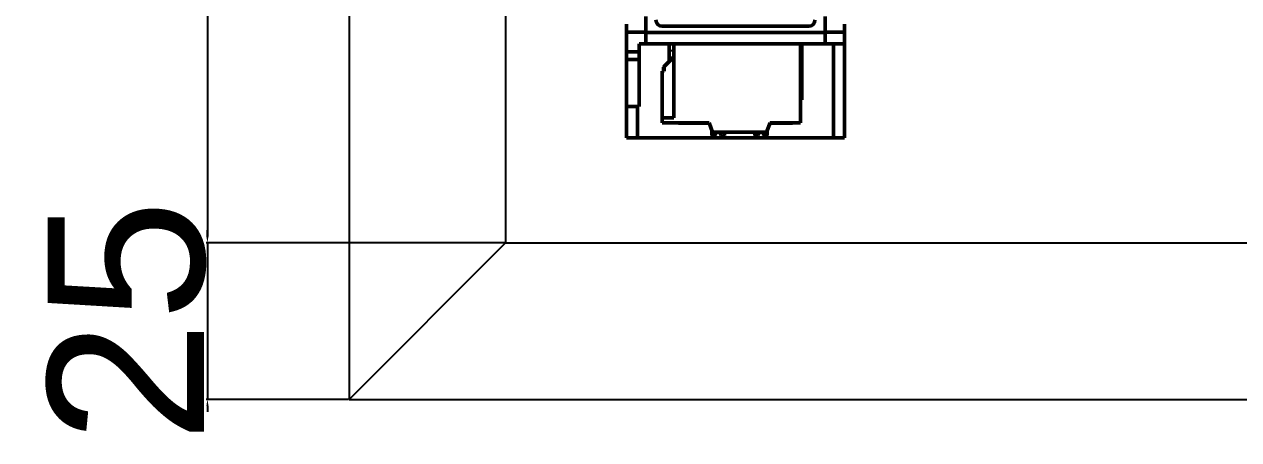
# Model space of a CAD drawing. Header units: millimetres. Extents: x 6750 to 121550, y -28210 to 66060.
# Drawn here: x 15899.6 to 16093.6, y 16020.2 to 16086.5 of the extents above; entities that cross this region are included whole.
import ezdxf

# ---------------------------------------------------------------- set-up
doc = ezdxf.new("R2010")
doc.units = ezdxf.units.MM
doc.layers.add('1', color=7, linetype='Continuous')
doc.styles.get("Standard").update_dxf_attribs({"font": 'arial.ttf'})
doc.styles.add('style1', font='times.ttf', dxfattribs={"height": 50})
doc.dimstyles.new('Dim-1', dxfattribs={"dimtxt": 50, "dimasz": 1, "dimexe": 0.2, "dimexo": 0.625, "dimtad": 1, "dimdec": 0, "dimtxsty": 'style1', "dimcen": 2.5, "dimclrd": 256, "dimazin": 3, "dimtfac": 1, "dimtdec": 0, "dimtix": 1, "dimtmove": 2, "dimatfit": 2, "dimarcsym": 0})

# ---------------------------------------------------------------- blocks, each defined once
blk = doc.blocks.new('s7-1513')
at = {"layer": '1', "color": 7, "linetype": 'Continuous', "lineweight": 50}
for p, q in [((15386.12, 16275.13), (15386.12, 16276.41)), ((15389.22, 16277.68), (15389.22, 16275.11)), ((15391.82, 16276.11), (15415.22, 16276.11)), ((15417.82, 16277.68), (15417.82, 16275.11)), ((15420.92, 16275.13), (15420.92, 16276.41)), ((15389.22, 16275.13), (15386.12, 16275.13)), ((15386.12, 16272.01), (15386.12, 16275.13)), ((15417.82, 16275.11), (15389.22, 16275.11)), ((15389.22, 16275.11), (15389.22, 16273.31)), ((15420.92, 16275.13), (15417.82, 16275.13)), ((15417.82, 16275.11), (15417.82, 16273.31)), ((15420.92, 16273.31), (15420.92, 16275.13)), ((15386.12, 16272.01), (15386.12, 16270.8)), ((15388.12, 16272.01), (15386.12, 16272.01)), ((15389.22, 16273.31), (15388.12, 16273.31)), ((15388.12, 16273.31), (15388.12, 16272.01)), ((15388.12, 16272.01), (15388.12, 16270.8)), ((15417.82, 16273.31), (15389.22, 16273.31)), ((15392.92, 16272.18), (15392.92, 16273.31)), ((15392.92, 16270.45), (15392.92, 16272.18)), ((15393.68, 16273.31), (15393.68, 16261.51)), ((15413.88, 16260.71), (15413.88, 16273.31)), ((15414.12, 16272.18), (15414.12, 16273.31)), ((15414.12, 16269.19), (15414.12, 16272.18)), ((15420.92, 16273.31), (15417.82, 16273.31)), ((15419.16, 16258.31), (15419.16, 16273.31)), ((15420.92, 16273.31), (15420.92, 16258.31)), ((15386.12, 16270.8), (15386.12, 16263.31)), ((15388.12, 16270.8), (15386.12, 16270.8)), ((15388.12, 16270.8), (15388.12, 16263.31)), ((15393.68, 16271.21), (15392.13, 16269.66)), ((15391.78, 16268.91), (15391.78, 16268.91)), ((15392.13, 16268.91), (15391.78, 16268.91)), ((15391.78, 16268.91), (15391.78, 16261.51)), ((15391.78, 16268.91), (15391.78, 16261.51)), ((15392.03, 16269.56), (15392.03, 16268.91)), ((15392.13, 16269.66), (15392.07, 16269.6)), ((15392.07, 16269.6), (15392.07, 16268.91)), ((15392.13, 16268.91), (15392.13, 16269.66)), ((15413.88, 16264.15), (15414.12, 16264.15)), ((15386.12, 16263.31), (15386.12, 16258.31)), ((15388.12, 16263.31), (15386.12, 16263.31)), ((15387.88, 16263.31), (15387.88, 16258.31)), ((15393.68, 16261.51), (15391.78, 16261.51)), ((15391.78, 16261.51), (15391.78, 16260.71)), ((15391.78, 16260.71), (15399.29, 16260.71)), ((15394.42, 16260.61), (15394.42, 16260.71)), ((15394.42, 16260.61), (15395.92, 16260.61)), ((15395.92, 16260.61), (15395.92, 16260.71)), ((15399.32, 16260.61), (15395.92, 16260.61)), ((15399.29, 16260.71), (15399.83, 16259.21)), ((15408.49, 16259.21), (15409.04, 16260.71)), ((15409, 16260.61), (15411.12, 16260.61)), ((15409.04, 16260.71), (15413.88, 16260.71)), ((15411.12, 16260.61), (15411.12, 16260.71)), ((15411.12, 16260.61), (15412.62, 16260.61)), ((15412.62, 16260.61), (15412.62, 16260.71)), ((15387.88, 16258.31), (15386.12, 16258.31)), ((15419.16, 16258.31), (15387.88, 16258.31)), ((15399.74, 16259.47), (15399.74, 16258.69)), ((15399.83, 16259.21), (15408.49, 16259.21)), ((15399.94, 16258.49), (15400.05, 16258.49)), ((15400.29, 16258.69), (15400.41, 16259.21)), ((15401.06, 16259.21), (15401.18, 16258.69)), ((15401.42, 16258.49), (15401.54, 16258.49)), ((15401.74, 16258.69), (15401.74, 16259.21)), ((15406.59, 16258.69), (15406.59, 16259.21)), ((15406.9, 16258.49), (15406.79, 16258.49)), ((15407.26, 16259.21), (15407.14, 16258.69)), ((15408.03, 16258.69), (15407.91, 16259.21)), ((15408.39, 16258.49), (15408.27, 16258.49)), ((15408.59, 16259.47), (15408.59, 16258.69)), ((15420.92, 16258.31), (15419.16, 16258.31))]:
    blk.add_line(p, q, dxfattribs=at)
at = {"layer": '1', "color": 7, "linetype": 'Continuous', "lineweight": 25}
for p, q in [((15393.68, 16272.18), (15392.92, 16272.18)), ((15413.88, 16272.18), (15414.12, 16272.18))]:
    blk.add_line(p, q, dxfattribs=at)
at = {"layer": '1', "color": 7, "linetype": 'Continuous', "lineweight": 50}
for centre, radius, start, end in [((15391.82, 16277.11), 1, 180, 270), ((15415.22, 16277.11), 1, 270, 0), ((15399.94, 16258.69), 0.2, 180, 270), ((15400.05, 16258.74), 0.25, 270, 347.5), ((15401.42, 16258.74), 0.25, 192.5, 270), ((15401.54, 16258.69), 0.2, 270, 0), ((15406.79, 16258.69), 0.2, 180, 270), ((15406.9, 16258.74), 0.25, 270, 347.5), ((15408.27, 16258.74), 0.25, 192.5, 270), ((15408.39, 16258.69), 0.2, 270, 0)]:
    blk.add_arc(centre, radius, start, end, dxfattribs=at)
at = {"layer": '1', "color": 7, "linetype": 'Continuous', "lineweight": 25}
for points, degree in [([(15413.88, 16269.19), (15413.96, 16269.19), (15414.04, 16269.19), (15414.12, 16269.19)], 3), ([(15413.88, 16264.36), (15414.12, 16264.36)], 1)]:
    blk.add_open_spline(points, degree=degree, dxfattribs=at)
at = {"layer": '1', "color": 7, "linetype": 'Continuous', "lineweight": 50}
blk.add_open_spline([(15414.12, 16264.36), (15414.12, 16265.05), (15414.12, 16266.3), (15414.12, 16267.75), (15414.12, 16268.73), (15414.12, 16269.09), (15414.12, 16269.19)], degree=3, knots=[0, 0, 0, 0, 0.247133, 0.501505, 0.755848, 1, 1, 1, 1], dxfattribs=at)
blk = doc.blocks.new('*D171')
at = {"color": 0, "lineweight": -2, "transparency": 16777216}
for p, q in [((15976.38, 16226.67), (15928.62, 16226.67)), ((15976.38, 16051.67), (15928.62, 16051.67))]:
    blk.add_line(p, q, dxfattribs=at)
at = {"lineweight": -2, "transparency": 16777216}
blk.add_line((15928.82, 16225.67), (15928.82, 16052.67), dxfattribs=at)
at = {"transparency": 16777216}
for points in [[(15928.65, 16225.67), (15928.99, 16225.67), (15928.82, 16226.67)], [(15928.65, 16052.67), (15928.99, 16052.67), (15928.82, 16051.67)]]:
    blk.add_solid(points, dxfattribs=at)
at = {"layer": 'Defpoints', "color": 0, "transparency": 16777216}
for p in [(15976.44, 16226.67), (15928.82, 16051.67), (15976.44, 16051.67)]:
    blk.add_point(p, dxfattribs=at)
at = {"color": 0, "transparency": 16777216, "insert": (15915.97, 16139.17), "char_height": 25, "attachment_point": 5, "rotation": 90}
blk.add_mtext('175', dxfattribs=at)
blk = doc.blocks.new('*D172')
at = {"lineweight": -2, "transparency": 16777216}
for p, q in [((15928.82, 16052.67), (15928.82, 16053.67)), ((15928.82, 16051.67), (15928.82, 16026.67)), ((15928.82, 16025.67), (15928.82, 16024.67))]:
    blk.add_line(p, q, dxfattribs=at)
at = {"color": 0, "lineweight": -2, "transparency": 16777216}
for p, q in [((15976.38, 16051.67), (15928.62, 16051.67)), ((15951.38, 16026.67), (15928.62, 16026.67))]:
    blk.add_line(p, q, dxfattribs=at)
at = {"transparency": 16777216}
for points in [[(15928.65, 16052.67), (15928.99, 16052.67), (15928.82, 16051.67)], [(15928.65, 16025.67), (15928.99, 16025.67), (15928.82, 16026.67)]]:
    blk.add_solid(points, dxfattribs=at)
at = {"layer": 'Defpoints', "color": 0, "transparency": 16777216}
for p in [(15976.44, 16051.67), (15928.82, 16026.67), (15951.44, 16026.67)]:
    blk.add_point(p, dxfattribs=at)
at = {"color": 0, "transparency": 16777216, "insert": (15915.97, 16039.17), "char_height": 25, "attachment_point": 5, "rotation": 90}
blk.add_mtext('25', dxfattribs=at)

msp = doc.modelspace()

# ---------------------------------------------------------------- linework, layer by layer
for p, q in [((15951.444, 16426.673), (15951.444, 16026.673)), ((15976.444, 16401.673), (15976.444, 16051.673)), ((15976.444, 16051.673), (15951.444, 16026.673)), ((15976.444, 16051.673), (16226.444, 16051.673)), ((15951.444, 16026.673), (16251.444, 16026.673))]:
    msp.add_line(p, q)

# ---------------------------------------------------------------- block references
msp.add_blockref('s7-1513', (609.661, -189.877))

# ---------------------------------------------------------------- dimensions: what is measured, and where the dimension line sits
for base, p1, p2, picture, middle in [((15928.821, 16051.673), (15976.444, 16226.673), (15976.444, 16051.673), '*D171', (15915.966, 16139.173)), ((15928.821, 16026.673), (15976.444, 16051.673), (15951.444, 16026.673), '*D172', (15915.966, 16039.173))]:
    dim = msp.add_linear_dim(base=base, p1=p1, p2=p2, angle=90, dimstyle='Dim-1', override={"dimtxt": 25, "dimexo": 0.0625, "dimgap": 0.09, "dimzin": 0, "dimdsep": 46, "dimtxsty": 'Standard', "dimcen": 0.09, "dimadec": 0, "dimazin": 0, "dimfxl": 1, "dimtzin": 0})
    dim.commit()
    dim.dimension.update_dxf_attribs({"geometry": picture, "text_midpoint": middle})

doc.saveas('drawing.dxf')
